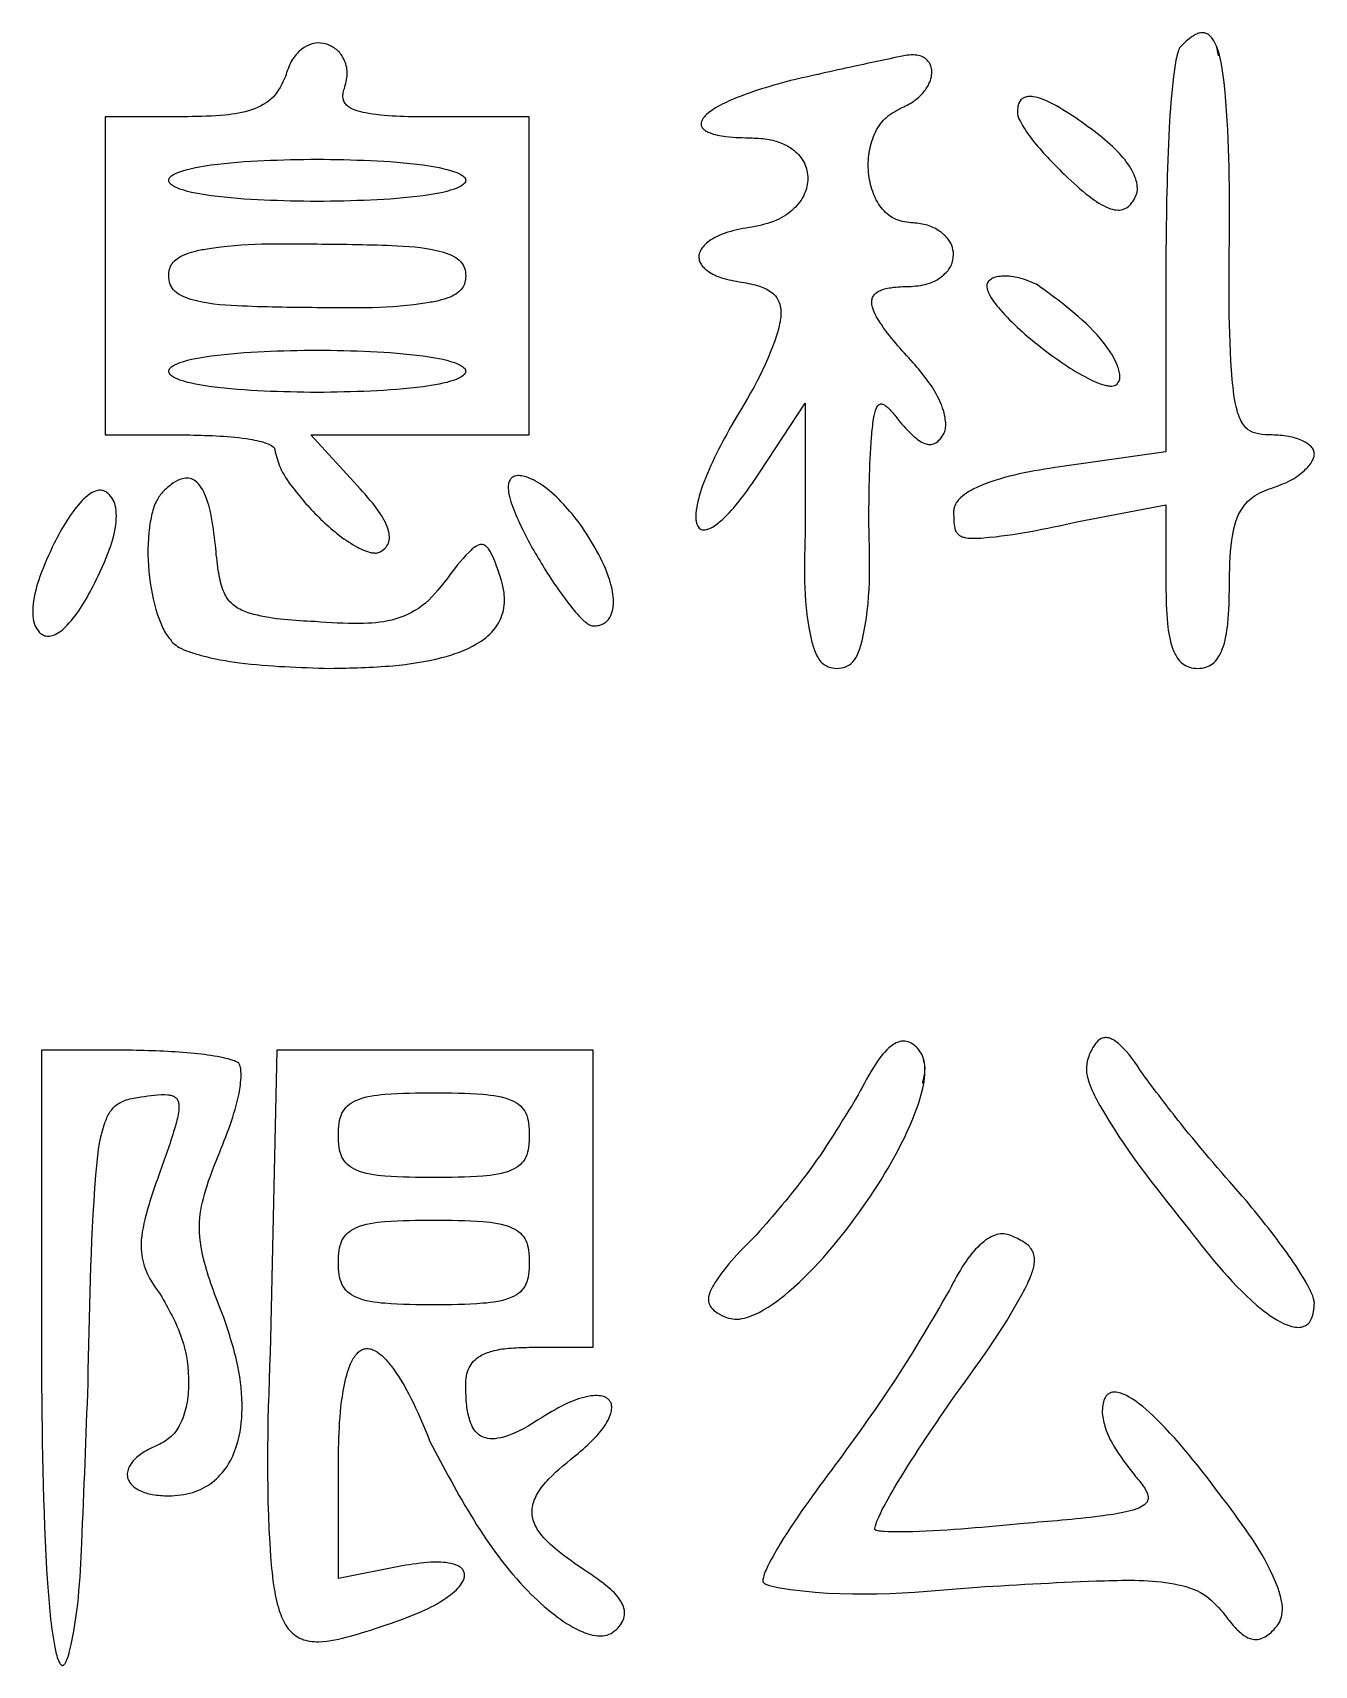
# Model space of a CAD drawing. Header units: millimetres. Extents: x 5 to 292, y 5 to 205.
# Drawn here: x 76.603 to 77.929, y 117.259 to 118.948 of the extents above; entities that cross this region are included whole.
import ezdxf

# ---------------------------------------------------------------- set-up
doc = ezdxf.new("R2010")
doc.units = ezdxf.units.MM

msp = doc.modelspace()

# ---------------------------------------------------------------- linework, layer by layer
at = {"color": 7, "linetype": 'Continuous', "lineweight": 25}
for p, q in [((76.6782, 118.8607), (76.6782, 118.5316)), ((76.7637, 118.8607), (76.6782, 118.8607)), ((77.117, 118.8607), (77.0161, 118.8607)), ((77.117, 118.5316), (77.117, 118.8607)), ((77.7754, 118.7159), (77.7754, 118.514)), ((77.3562, 118.4943), (77.4023, 118.5645)), ((77.4023, 118.5645), (77.4023, 118.4284)), ((76.6782, 118.5316), (76.7659, 118.5316)), ((76.891, 118.5316), (77.117, 118.5316)), ((76.9393, 118.4789), (76.891, 118.5316)), ((77.7754, 118.514), (77.6657, 118.4987)), ((77.6832, 118.4416), (77.7754, 118.4592)), ((77.7754, 118.4592), (77.7754, 118.3758)), ((76.7067, 117.8952), (76.6123, 117.8952)), ((76.6123, 117.8952), (76.6123, 117.577)), ((76.8559, 117.8952), (76.8493, 117.5967)), ((77.1829, 117.8952), (76.8559, 117.8952)), ((77.1829, 117.588), (77.1829, 117.8952)), ((77.117, 117.588), (77.1829, 117.588)), ((76.9195, 117.3488), (76.9195, 117.4673)), ((76.9854, 117.3619), (76.9195, 117.3488))]:
    msp.add_line(p, q, dxfattribs=at)
for points, knots in [([(77.8412, 118.7401), (77.8413, 118.792), (77.8414, 118.8566), (77.8322, 118.9238), (77.8254, 118.9389), (77.8224, 118.9432), (77.8191, 118.9462), (77.8153, 118.9477), (77.8112, 118.9476), (77.807, 118.9463), (77.7995, 118.942), (77.7945, 118.937), (77.7908, 118.9332)], [0, 0, 0, 0, 0.641968, 0.799862, 0.825302, 0.846195, 0.863628, 0.879255, 0.895074, 0.91298, 0.934159, 1, 1, 1, 1]), ([(77.8298, 118.9236), (77.8293, 118.927), (77.8285, 118.9325), (77.8253, 118.9389), (77.8224, 118.9432), (77.8191, 118.9462), (77.8153, 118.9477), (77.8112, 118.9476), (77.807, 118.9463), (77.7995, 118.942), (77.7945, 118.937), (77.7908, 118.9332)], [0, 0, 0, 0, 0.173227, 0.27832, 0.36463, 0.436645, 0.501203, 0.566551, 0.640519, 0.728012, 1, 1, 1, 1]), ([(76.9086, 118.9354), (76.9053, 118.9362), (76.8987, 118.9379), (76.8883, 118.9352), (76.8784, 118.9287), (76.8696, 118.9176), (76.8664, 118.9077), (76.8647, 118.9024)], [0, 0, 0, 0, 0.163407, 0.326266, 0.500796, 0.732047, 1, 1, 1, 1]), ([(76.9261, 118.8915), (76.9274, 118.8964), (76.9299, 118.9061), (76.9264, 118.9197), (76.919, 118.9301), (76.9121, 118.9336), (76.9086, 118.9354)], [0, 0, 0, 0, 0.289309, 0.563674, 0.776578, 1, 1, 1, 1]), ([(77.7908, 118.9332), (77.7905, 118.9329), (77.7899, 118.9324), (77.7891, 118.9308), (77.7876, 118.9273), (77.7853, 118.9176), (77.7816, 118.8912), (77.7766, 118.8226), (77.7759, 118.7604), (77.7754, 118.7159)], [0, 0, 0, 0, 0.0047606, 0.0109839, 0.0239996, 0.0572577, 0.1469993, 0.3899741, 1, 1, 1, 1]), ([(77.5077, 118.9244), (77.4892, 118.9205), (77.4489, 118.9121), (77.4088, 118.903), (77.387, 118.8981)], [0, 0, 0, 0, 0.457237, 1, 1, 1, 1]), ([(77.5077, 118.9244), (77.4892, 118.9205), (77.4489, 118.9121), (77.4088, 118.903), (77.387, 118.8981)], [0, 0, 0, 0, 0.457237, 1, 1, 1, 1]), ([(77.5011, 118.8695), (77.5056, 118.8716), (77.5141, 118.8756), (77.524, 118.8845), (77.5302, 118.8934), (77.5331, 118.9017), (77.5336, 118.9087), (77.532, 118.9151), (77.5282, 118.9201), (77.5227, 118.9234), (77.5156, 118.9249), (77.5105, 118.9246), (77.5077, 118.9244)], [0, 0, 0, 0, 0.169613, 0.319069, 0.4502025, 0.5372257, 0.6153185, 0.6868418, 0.7568816, 0.8244226, 0.9035099, 1, 1, 1, 1]), ([(76.8647, 118.9024), (76.8612, 118.8947), (76.854, 118.8789), (76.8293, 118.8662), (76.7989, 118.8613), (76.7766, 118.861), (76.7637, 118.8607)], [0, 0, 0, 0, 0.211164, 0.43249, 0.670892, 1, 1, 1, 1]), ([(76.8647, 118.9024), (76.8612, 118.8947), (76.854, 118.8789), (76.8293, 118.8662), (76.7989, 118.8613), (76.7766, 118.861), (76.7637, 118.8607)], [0, 0, 0, 0, 0.211164, 0.43249, 0.670892, 1, 1, 1, 1]), ([(77.387, 118.8981), (77.3642, 118.8917), (77.334, 118.8833), (77.3047, 118.8675), (77.2975, 118.8602), (77.2956, 118.8573), (77.2945, 118.8544), (77.2946, 118.8514), (77.2962, 118.8486), (77.2992, 118.8462), (77.307, 118.8423), (77.3235, 118.8393), (77.3384, 118.839), (77.3475, 118.8388)], [0, 0, 0, 0, 0.434344, 0.575062, 0.600252, 0.621161, 0.638646, 0.656295, 0.674724, 0.696943, 0.724871, 0.833866, 1, 1, 1, 1]), ([(77.0161, 118.8607), (76.9941, 118.8606), (76.9685, 118.8604), (76.9407, 118.866), (76.9329, 118.8689), (76.9279, 118.8724), (76.9251, 118.8764), (76.924, 118.881), (76.9244, 118.8861), (76.9255, 118.8896), (76.9261, 118.8915)], [0, 0, 0, 0, 0.596242, 0.695995, 0.772286, 0.819577, 0.860451, 0.90107, 0.946437, 1, 1, 1, 1]), ([(77.7074, 118.841), (77.6907, 118.8536), (77.6693, 118.8699), (77.6428, 118.8811), (77.634, 118.8818), (77.6302, 118.8812), (77.6267, 118.8796), (77.6238, 118.8762), (77.622, 118.8711), (77.6219, 118.8673), (77.6218, 118.8651)], [0, 0, 0, 0, 0.579303, 0.746517, 0.786874, 0.821392, 0.852337, 0.893292, 0.940832, 1, 1, 1, 1]), ([(77.5121, 118.751), (77.5059, 118.7519), (77.4938, 118.7535), (77.4798, 118.7665), (77.4712, 118.7834), (77.4671, 118.803), (77.4676, 118.8234), (77.4731, 118.8427), (77.4838, 118.86), (77.4953, 118.8664), (77.5011, 118.8695)], [0, 0, 0, 0, 0.1180126, 0.2323329, 0.3543225, 0.4842632, 0.6173229, 0.7479932, 0.8738194, 1, 1, 1, 1]), ([(77.6218, 118.8651), (77.6219, 118.864), (77.6222, 118.8614), (77.6245, 118.8562), (77.6302, 118.8461), (77.6463, 118.8249), (77.6629, 118.8085), (77.6744, 118.7971)], [0, 0, 0, 0, 0.0388, 0.089816, 0.193973, 0.441531, 1, 1, 1, 1]), ([(77.3475, 118.8388), (77.3534, 118.8385), (77.3643, 118.838), (77.3791, 118.8335), (77.3923, 118.8258), (77.4025, 118.8135), (77.4063, 118.7967), (77.4023, 118.7795), (77.3907, 118.7641), (77.3718, 118.7517), (77.3561, 118.7484), (77.3475, 118.7466)], [0, 0, 0, 0, 0.109095, 0.202153, 0.283012, 0.3893, 0.488722, 0.591241, 0.705104, 0.838368, 1, 1, 1, 1]), ([(77.7425, 118.7752), (77.7436, 118.7772), (77.7459, 118.7813), (77.7462, 118.7889), (77.7444, 118.7969), (77.7389, 118.8089), (77.7268, 118.8245), (77.7143, 118.8351), (77.7074, 118.841)], [0, 0, 0, 0, 0.0854826, 0.1741369, 0.2735811, 0.3877333, 0.663667, 1, 1, 1, 1]), ([(76.744, 118.7949), (76.7441, 118.7955), (76.7442, 118.7966), (76.7454, 118.7983), (76.7488, 118.8013), (76.763, 118.807), (76.8131, 118.8155), (76.8609, 118.8162), (76.8976, 118.8169)], [0, 0, 0, 0, 0.010474, 0.022283, 0.036499, 0.097462, 0.305741, 1, 1, 1, 1]), ([(76.8976, 118.8169), (76.9343, 118.8162), (76.9821, 118.8155), (77.0322, 118.807), (77.0464, 118.8013), (77.0498, 118.7983), (77.051, 118.7966), (77.0511, 118.7955), (77.0512, 118.7949)], [0, 0, 0, 0, 0.694259, 0.902538, 0.963501, 0.977717, 0.989526, 1, 1, 1, 1]), ([(76.8976, 118.773), (76.8609, 118.7736), (76.8131, 118.7744), (76.763, 118.7828), (76.7488, 118.7885), (76.7454, 118.7916), (76.7442, 118.7932), (76.7441, 118.7944), (76.744, 118.7949)], [0, 0, 0, 0, 0.694259, 0.902538, 0.963501, 0.977717, 0.989526, 1, 1, 1, 1]), ([(76.8976, 118.773), (76.8609, 118.7736), (76.8131, 118.7744), (76.763, 118.7828), (76.7488, 118.7885), (76.7454, 118.7916), (76.7442, 118.7932), (76.7441, 118.7944), (76.744, 118.7949)], [0, 0, 0, 0, 0.694259, 0.902538, 0.963501, 0.977717, 0.989526, 1, 1, 1, 1]), ([(77.0512, 118.7949), (77.0511, 118.7944), (77.051, 118.7932), (77.0498, 118.7916), (77.0464, 118.7885), (77.0322, 118.7828), (76.9821, 118.7744), (76.9343, 118.7736), (76.8976, 118.773)], [0, 0, 0, 0, 0.010474, 0.022283, 0.036499, 0.097462, 0.305741, 1, 1, 1, 1]), ([(77.0512, 118.7949), (77.0511, 118.7944), (77.051, 118.7932), (77.0498, 118.7916), (77.0464, 118.7885), (77.0322, 118.7828), (76.9821, 118.7744), (76.9343, 118.7736), (76.8976, 118.773)], [0, 0, 0, 0, 0.010474, 0.022283, 0.036499, 0.097462, 0.305741, 1, 1, 1, 1]), ([(77.6744, 118.7971), (77.6825, 118.7898), (77.6958, 118.7777), (77.7136, 118.7664), (77.7255, 118.7637), (77.7326, 118.7649), (77.7386, 118.7689), (77.7411, 118.773), (77.7425, 118.7752)], [0, 0, 0, 0, 0.392336, 0.655006, 0.748547, 0.828143, 0.907605, 1, 1, 1, 1]), ([(77.3475, 118.7466), (77.339, 118.7452), (77.3242, 118.7427), (77.3079, 118.7358), (77.299, 118.7291), (77.2948, 118.7241), (77.2924, 118.7189), (77.2922, 118.7137), (77.2939, 118.7089), (77.2972, 118.7046), (77.3042, 118.6988), (77.3175, 118.6929), (77.3296, 118.6908), (77.3365, 118.6896)], [0, 0, 0, 0, 0.209478, 0.367559, 0.429433, 0.481574, 0.526476, 0.568046, 0.606271, 0.649144, 0.699231, 0.827315, 1, 1, 1, 1]), ([(77.5559, 118.7181), (77.5555, 118.7214), (77.5547, 118.728), (77.5486, 118.7367), (77.5395, 118.7442), (77.527, 118.7499), (77.5172, 118.7506), (77.5121, 118.751)], [0, 0, 0, 0, 0.161347, 0.330015, 0.512496, 0.746366, 1, 1, 1, 1]), ([(76.744, 118.6962), (76.7441, 118.6985), (76.7444, 118.703), (76.7474, 118.7093), (76.7528, 118.7145), (76.7606, 118.7186), (76.7712, 118.7219), (76.8166, 118.7303), (76.8594, 118.7296), (76.8976, 118.7291)], [0, 0, 0, 0, 0.0413163, 0.0801977, 0.1222417, 0.1732685, 0.2378359, 0.3192757, 1, 1, 1, 1]), ([(76.8976, 118.7291), (76.9252, 118.7289), (76.9687, 118.7285), (77.0167, 118.7249), (77.0384, 118.7171), (77.0462, 118.7115), (77.0507, 118.7042), (77.051, 118.6989), (77.0512, 118.6962)], [0, 0, 0, 0, 0.495164, 0.782404, 0.852047, 0.905597, 0.95175, 1, 1, 1, 1]), ([(77.8851, 118.5316), (77.8805, 118.5316), (77.872, 118.5317), (77.8616, 118.5355), (77.8555, 118.5417), (77.8516, 118.5487), (77.8465, 118.5644), (77.8398, 118.6287), (77.8406, 118.6898), (77.8412, 118.7401)], [0, 0, 0, 0, 0.059809, 0.109138, 0.137412, 0.170322, 0.210982, 0.350703, 1, 1, 1, 1]), ([(77.5121, 118.6852), (77.5185, 118.6858), (77.5307, 118.687), (77.545, 118.6956), (77.5542, 118.7063), (77.5554, 118.7143), (77.5559, 118.7181)], [0, 0, 0, 0, 0.319485, 0.606453, 0.809417, 1, 1, 1, 1]), ([(76.8976, 118.6632), (76.87, 118.6635), (76.8265, 118.6638), (76.7785, 118.6674), (76.7568, 118.6752), (76.749, 118.6808), (76.7445, 118.6881), (76.7442, 118.6934), (76.744, 118.6962)], [0, 0, 0, 0, 0.495164, 0.782404, 0.852047, 0.905597, 0.95175, 1, 1, 1, 1]), ([(77.0512, 118.6962), (77.0511, 118.6938), (77.0508, 118.6893), (77.0478, 118.683), (77.0424, 118.6778), (77.0346, 118.6737), (77.024, 118.6704), (76.9786, 118.662), (76.9358, 118.6627), (76.8976, 118.6632)], [0, 0, 0, 0, 0.0413163, 0.0801977, 0.1222417, 0.1732685, 0.2378359, 0.3192757, 1, 1, 1, 1]), ([(77.6415, 118.6874), (77.6356, 118.6899), (77.6247, 118.6946), (77.6104, 118.6964), (77.6008, 118.6953), (77.5949, 118.6934), (77.5923, 118.6908), (77.5911, 118.6896)], [0, 0, 0, 0, 0.361032, 0.663739, 0.794563, 0.905386, 1, 1, 1, 1]), ([(77.3365, 118.6896), (77.3428, 118.6885), (77.3538, 118.6865), (77.3672, 118.6804), (77.3749, 118.6717), (77.3777, 118.6614), (77.3769, 118.649), (77.3651, 118.606), (77.344, 118.571), (77.3255, 118.5404)], [0, 0, 0, 0, 0.1025, 0.181096, 0.231385, 0.283874, 0.347805, 0.429598, 1, 1, 1, 1]), ([(77.5142, 118.6062), (77.5019, 118.6195), (77.4857, 118.6371), (77.4725, 118.6597), (77.471, 118.6685), (77.4715, 118.6729), (77.4735, 118.6766), (77.4769, 118.6796), (77.4837, 118.6828), (77.4957, 118.6849), (77.5061, 118.6851), (77.5121, 118.6852)], [0, 0, 0, 0, 0.434303, 0.573987, 0.612965, 0.646173, 0.677721, 0.71168, 0.751549, 0.856308, 1, 1, 1, 1]), ([(77.5911, 118.6896), (77.5907, 118.6888), (77.59, 118.6872), (77.5901, 118.6844), (77.5909, 118.6813), (77.5944, 118.6729), (77.6116, 118.6512), (77.6458, 118.6213), (77.683, 118.5953), (77.7082, 118.5836), (77.7174, 118.5821), (77.7207, 118.5822), (77.7232, 118.5829), (77.7244, 118.5838), (77.7249, 118.5842)], [0, 0, 0, 0, 0.013469, 0.028507, 0.046153, 0.066845, 0.179539, 0.500834, 0.821929, 0.934229, 0.956988, 0.975897, 0.988518, 1, 1, 1, 1]), ([(77.7249, 118.5842), (77.7257, 118.5853), (77.7275, 118.5876), (77.728, 118.5922), (77.7274, 118.5974), (77.7227, 118.6115), (77.698, 118.6467), (77.6653, 118.6703), (77.6415, 118.6874)], [0, 0, 0, 0, 0.028622, 0.059803, 0.096536, 0.139977, 0.376599, 1, 1, 1, 1]), ([(76.744, 118.5974), (76.7441, 118.598), (76.7442, 118.5991), (76.7454, 118.6008), (76.7488, 118.6038), (76.763, 118.6095), (76.8131, 118.618), (76.8609, 118.6187), (76.8976, 118.6194)], [0, 0, 0, 0, 0.010474, 0.022283, 0.036499, 0.097462, 0.305741, 1, 1, 1, 1]), ([(76.8976, 118.6194), (76.9343, 118.6187), (76.9821, 118.618), (77.0322, 118.6095), (77.0464, 118.6038), (77.0498, 118.6008), (77.051, 118.5991), (77.0511, 118.598), (77.0512, 118.5974)], [0, 0, 0, 0, 0.694259, 0.902538, 0.963501, 0.977717, 0.989526, 1, 1, 1, 1]), ([(76.8976, 118.5755), (76.8609, 118.5761), (76.8131, 118.5769), (76.763, 118.5853), (76.7488, 118.591), (76.7454, 118.5941), (76.7442, 118.5957), (76.7441, 118.5969), (76.744, 118.5974)], [0, 0, 0, 0, 0.694259, 0.902538, 0.963501, 0.977717, 0.989526, 1, 1, 1, 1]), ([(76.8976, 118.5755), (76.8609, 118.5761), (76.8131, 118.5769), (76.763, 118.5853), (76.7488, 118.591), (76.7454, 118.5941), (76.7442, 118.5957), (76.7441, 118.5969), (76.744, 118.5974)], [0, 0, 0, 0, 0.694259, 0.902538, 0.963501, 0.977717, 0.989526, 1, 1, 1, 1]), ([(77.0512, 118.5974), (77.0511, 118.5969), (77.051, 118.5957), (77.0498, 118.5941), (77.0464, 118.591), (77.0322, 118.5853), (76.9821, 118.5769), (76.9343, 118.5761), (76.8976, 118.5755)], [0, 0, 0, 0, 0.010474, 0.0222829, 0.036499, 0.0974615, 0.305741, 1, 1, 1, 1]), ([(77.0512, 118.5974), (77.0511, 118.5969), (77.051, 118.5957), (77.0498, 118.5941), (77.0464, 118.591), (77.0322, 118.5853), (76.9821, 118.5769), (76.9343, 118.5761), (76.8976, 118.5755)], [0, 0, 0, 0, 0.010474, 0.022283, 0.036499, 0.097462, 0.305741, 1, 1, 1, 1]), ([(77.545, 118.5316), (77.5458, 118.5331), (77.5475, 118.5366), (77.5479, 118.5428), (77.5467, 118.554), (77.5384, 118.5774), (77.5241, 118.5944), (77.5142, 118.6062)], [0, 0, 0, 0, 0.061875, 0.133795, 0.217682, 0.460079, 1, 1, 1, 1]), ([(77.4682, 118.4394), (77.4684, 118.4695), (77.4687, 118.5059), (77.4725, 118.5458), (77.4746, 118.5568), (77.477, 118.5612), (77.4781, 118.5625), (77.4792, 118.5633), (77.4805, 118.5637), (77.4819, 118.5636), (77.4842, 118.5629), (77.4874, 118.5606), (77.4926, 118.5551), (77.4964, 118.5503), (77.4989, 118.5469)], [0, 0, 0, 0, 0.589773, 0.716091, 0.792254, 0.804857, 0.815391, 0.824445, 0.832847, 0.841542, 0.851328, 0.87945, 0.917932, 1, 1, 1, 1]), ([(77.4989, 118.5469), (77.5036, 118.5414), (77.5116, 118.5322), (77.5229, 118.5233), (77.5312, 118.5214), (77.5366, 118.5226), (77.5413, 118.5262), (77.5437, 118.5297), (77.545, 118.5316)], [0, 0, 0, 0, 0.3677404, 0.6152506, 0.7062261, 0.790234, 0.8837906, 1, 1, 1, 1]), ([(76.7659, 118.5316), (76.7867, 118.5311), (76.814, 118.5304), (76.8426, 118.5244), (76.8509, 118.5205), (76.8529, 118.5185), (76.8536, 118.5174), (76.8537, 118.5166), (76.8537, 118.5162)], [0, 0, 0, 0, 0.680805, 0.894165, 0.958888, 0.974543, 0.987902, 1, 1, 1, 1]), ([(77.3255, 118.5404), (77.3139, 118.5191), (77.2993, 118.4924), (77.2901, 118.4588), (77.2888, 118.4469), (77.2899, 118.4403), (77.291, 118.4373), (77.2927, 118.435), (77.2948, 118.4337), (77.2973, 118.4333), (77.3, 118.4336), (77.306, 118.4355), (77.318, 118.4443), (77.3361, 118.4644), (77.3487, 118.4831), (77.3562, 118.4943)], [0, 0, 0, 0, 0.352192, 0.443228, 0.507809, 0.525926, 0.541073, 0.554039, 0.566107, 0.577403, 0.590303, 0.605543, 0.669139, 0.803368, 1, 1, 1, 1]), ([(77.929, 118.5118), (77.9288, 118.5132), (77.9284, 118.5161), (77.9255, 118.5199), (77.9214, 118.5232), (77.9136, 118.5272), (77.9014, 118.5308), (77.8908, 118.5313), (77.8851, 118.5316)], [0, 0, 0, 0, 0.07929, 0.166681, 0.268582, 0.386847, 0.668925, 1, 1, 1, 1]), ([(77.929, 118.5118), (77.9288, 118.5132), (77.9284, 118.5161), (77.9255, 118.5199), (77.9214, 118.5232), (77.9136, 118.5272), (77.9014, 118.5308), (77.8908, 118.5313), (77.8851, 118.5316)], [0, 0, 0, 0, 0.0792903, 0.1666807, 0.2685821, 0.3868474, 0.6689255, 1, 1, 1, 1]), ([(76.8537, 118.5162), (76.8552, 118.5101), (76.8587, 118.4961), (76.8755, 118.4719), (76.9007, 118.4434), (76.9282, 118.4207), (76.9485, 118.4107), (76.9565, 118.4094), (76.9603, 118.4095), (76.9624, 118.4104), (76.9634, 118.4109)], [0, 0, 0, 0, 0.116285, 0.268155, 0.542512, 0.827682, 0.930302, 0.95673, 0.97959, 1, 1, 1, 1]), ([(77.8851, 118.4767), (77.8916, 118.479), (77.9038, 118.4833), (77.9179, 118.4933), (77.9257, 118.5021), (77.9286, 118.5082), (77.9289, 118.5107), (77.929, 118.5118)], [0, 0, 0, 0, 0.348024, 0.658232, 0.874707, 0.942085, 1, 1, 1, 1]), ([(77.6657, 118.4987), (77.6376, 118.4943), (77.605, 118.4892), (77.5722, 118.4737), (77.5639, 118.4679), (77.559, 118.4624), (77.5564, 118.4576), (77.5561, 118.4542), (77.5559, 118.4526)], [0, 0, 0, 0, 0.67692, 0.785044, 0.871355, 0.918818, 0.96062, 1, 1, 1, 1]), ([(77.6657, 118.4987), (77.6376, 118.4943), (77.605, 118.4892), (77.5722, 118.4737), (77.5639, 118.4679), (77.559, 118.4624), (77.5564, 118.4576), (77.5561, 118.4542), (77.5559, 118.4526)], [0, 0, 0, 0, 0.67692, 0.785044, 0.871355, 0.918818, 0.96062, 1, 1, 1, 1]), ([(76.6825, 118.4701), (76.6812, 118.4713), (76.6785, 118.4736), (76.6733, 118.4747), (76.6674, 118.4736), (76.661, 118.4698), (76.6438, 118.454), (76.6339, 118.4354), (76.6255, 118.4197)], [0, 0, 0, 0, 0.062774, 0.120157, 0.181545, 0.269186, 0.380085, 1, 1, 1, 1]), ([(76.7923, 118.4175), (76.791, 118.4285), (76.7888, 118.4473), (76.7829, 118.4686), (76.7762, 118.4799), (76.7708, 118.485), (76.7645, 118.4873), (76.7565, 118.4864), (76.747, 118.4813), (76.7409, 118.4756), (76.7374, 118.4723)], [0, 0, 0, 0, 0.302256, 0.515909, 0.593762, 0.657092, 0.7133, 0.772433, 0.870224, 1, 1, 1, 1]), ([(76.9634, 118.4109), (76.9654, 118.4123), (76.969, 118.415), (76.9722, 118.4212), (76.9725, 118.4285), (76.9693, 118.4405), (76.9581, 118.458), (76.9463, 118.4712), (76.9393, 118.4789)], [0, 0, 0, 0, 0.086727, 0.16499, 0.248113, 0.347327, 0.617249, 1, 1, 1, 1]), ([(77.1697, 118.4394), (77.1584, 118.4534), (77.1425, 118.4729), (77.1187, 118.4871), (77.108, 118.4897), (77.1029, 118.4895), (77.0992, 118.4878), (77.0968, 118.4851), (77.0953, 118.4812), (77.0952, 118.4783), (77.0951, 118.4767)], [0, 0, 0, 0, 0.525263, 0.735813, 0.797335, 0.847712, 0.881213, 0.914751, 0.953012, 1, 1, 1, 1]), ([(77.0951, 118.4767), (77.0954, 118.4738), (77.0962, 118.4671), (77.101, 118.4534), (77.1121, 118.4282), (77.1324, 118.3927), (77.1547, 118.3599), (77.1714, 118.3406), (77.1787, 118.3353), (77.1814, 118.3342), (77.1824, 118.3341), (77.1829, 118.3341)], [0, 0, 0, 0, 0.05106, 0.118984, 0.252889, 0.535625, 0.834917, 0.949831, 0.982305, 0.991923, 1, 1, 1, 1]), ([(77.8412, 118.3758), (77.8414, 118.3914), (77.8417, 118.4175), (77.8487, 118.4503), (77.8652, 118.4694), (77.8783, 118.4742), (77.8851, 118.4767)], [0, 0, 0, 0, 0.3940295, 0.6557561, 0.8194633, 1, 1, 1, 1]), ([(76.6672, 118.378), (76.6728, 118.3896), (76.6828, 118.41), (76.6897, 118.436), (76.69, 118.4529), (76.688, 118.463), (76.6843, 118.4679), (76.6825, 118.4701)], [0, 0, 0, 0, 0.3959702, 0.6939434, 0.8141375, 0.9137714, 1, 1, 1, 1]), ([(76.7374, 118.4723), (76.735, 118.4691), (76.7297, 118.4619), (76.7257, 118.4474), (76.7217, 118.4215), (76.7228, 118.3847), (76.7301, 118.3496), (76.7398, 118.327), (76.7457, 118.3198), (76.7484, 118.3165)], [0, 0, 0, 0, 0.072955, 0.163573, 0.269765, 0.554329, 0.830257, 0.921942, 1, 1, 1, 1]), ([(77.1829, 118.3341), (77.1848, 118.3342), (77.1884, 118.3344), (77.1934, 118.3361), (77.1974, 118.3389), (77.2013, 118.3438), (77.2039, 118.3516), (77.2043, 118.3651), (77.1972, 118.3968), (77.1816, 118.421), (77.1697, 118.4394)], [0, 0, 0, 0, 0.045795, 0.086367, 0.124332, 0.162439, 0.232768, 0.316932, 0.482263, 1, 1, 1, 1]), ([(77.4352, 118.2902), (77.4383, 118.2904), (77.4444, 118.2909), (77.4525, 118.2969), (77.4582, 118.3072), (77.4707, 118.3541), (77.4694, 118.3993), (77.4682, 118.4394)], [0, 0, 0, 0, 0.055871, 0.110385, 0.1775, 0.268617, 1, 1, 1, 1]), ([(77.5559, 118.4526), (77.5559, 118.4487), (77.5559, 118.4421), (77.5569, 118.4341), (77.5597, 118.4294), (77.5627, 118.427), (77.5679, 118.4251), (77.5762, 118.4244), (77.6155, 118.427), (77.6513, 118.4347), (77.6832, 118.4416)], [0, 0, 0, 0, 0.077139, 0.134321, 0.158278, 0.182637, 0.211027, 0.267742, 0.347931, 1, 1, 1, 1]), ([(77.4023, 118.4284), (77.4012, 118.3915), (77.4, 118.3498), (77.4123, 118.3065), (77.418, 118.2967), (77.4261, 118.2909), (77.4322, 118.2904), (77.4352, 118.2902)], [0, 0, 0, 0, 0.720188, 0.812785, 0.882387, 0.940199, 1, 1, 1, 1]), ([(76.6255, 118.4197), (76.6202, 118.4083), (76.6108, 118.3881), (76.6038, 118.3623), (76.6031, 118.3452), (76.6047, 118.3348), (76.6084, 118.3298), (76.6101, 118.3275)], [0, 0, 0, 0, 0.384715, 0.686905, 0.810851, 0.913047, 1, 1, 1, 1]), ([(76.8954, 118.3385), (76.874, 118.3395), (76.8474, 118.3409), (76.8179, 118.3502), (76.8059, 118.359), (76.7985, 118.3735), (76.7946, 118.3936), (76.7931, 118.4088), (76.7923, 118.4175)], [0, 0, 0, 0, 0.418008, 0.51839, 0.60092, 0.701104, 0.828914, 1, 1, 1, 1]), ([(76.8954, 118.3385), (76.874, 118.3395), (76.8474, 118.3409), (76.8179, 118.3502), (76.8059, 118.359), (76.7985, 118.3735), (76.7946, 118.3936), (76.7931, 118.4088), (76.7923, 118.4175)], [0, 0, 0, 0, 0.418008, 0.51839, 0.60092, 0.701104, 0.828914, 1, 1, 1, 1]), ([(77.0841, 118.3933), (77.0817, 118.4002), (77.0789, 118.4081), (77.0734, 118.4156), (77.0711, 118.4175), (77.0687, 118.4184), (77.0663, 118.4185), (77.064, 118.4177), (77.0598, 118.4154), (77.0478, 118.4043), (77.0387, 118.3921), (77.0315, 118.3824)], [0, 0, 0, 0, 0.257942, 0.299399, 0.333767, 0.364025, 0.38961, 0.418343, 0.452443, 0.561558, 1, 1, 1, 1]), ([(77.0841, 118.3933), (77.0817, 118.4002), (77.0789, 118.4081), (77.0734, 118.4156), (77.0711, 118.4175), (77.0687, 118.4184), (77.0663, 118.4185), (77.064, 118.4177), (77.0598, 118.4154), (77.0478, 118.4043), (77.0387, 118.3921), (77.0315, 118.3824)], [0, 0, 0, 0, 0.257942, 0.299399, 0.333767, 0.364025, 0.38961, 0.418343, 0.452443, 0.561558, 1, 1, 1, 1]), ([(76.9108, 118.2902), (76.9325, 118.2906), (76.9713, 118.2913), (77.0226, 118.2989), (77.0585, 118.3113), (77.0806, 118.3281), (77.0911, 118.3475), (77.0921, 118.3705), (77.0869, 118.3853), (77.0841, 118.3933)], [0, 0, 0, 0, 0.266454, 0.475919, 0.634132, 0.726951, 0.809162, 0.895804, 1, 1, 1, 1]), ([(76.6101, 118.3275), (76.6115, 118.3263), (76.6142, 118.3241), (76.6196, 118.3231), (76.6257, 118.3245), (76.6324, 118.3285), (76.6494, 118.3442), (76.6591, 118.3625), (76.6672, 118.378)], [0, 0, 0, 0, 0.063121, 0.122128, 0.186647, 0.27872, 0.393249, 1, 1, 1, 1]), ([(77.0315, 118.3824), (77.0236, 118.3723), (77.0087, 118.3532), (76.9753, 118.3382), (76.9372, 118.3356), (76.9107, 118.3374), (76.8954, 118.3385)], [0, 0, 0, 0, 0.24889, 0.474272, 0.696421, 1, 1, 1, 1]), ([(77.0315, 118.3824), (77.0236, 118.3723), (77.0087, 118.3532), (76.9753, 118.3382), (76.9372, 118.3356), (76.9107, 118.3374), (76.8954, 118.3385)], [0, 0, 0, 0, 0.2488899, 0.4742725, 0.6964211, 1, 1, 1, 1]), ([(77.7754, 118.3758), (77.7756, 118.3627), (77.7759, 118.3405), (77.7801, 118.3151), (77.7866, 118.3013), (77.7925, 118.2946), (77.8, 118.2907), (77.8055, 118.2904), (77.8083, 118.2902)], [0, 0, 0, 0, 0.389209, 0.657719, 0.7561, 0.83902, 0.916636, 1, 1, 1, 1]), ([(77.8083, 118.2902), (77.8111, 118.2904), (77.8166, 118.2907), (77.8241, 118.2946), (77.83, 118.3013), (77.8365, 118.3151), (77.8407, 118.3405), (77.841, 118.3627), (77.8412, 118.3758)], [0, 0, 0, 0, 0.0833644, 0.16098, 0.2438997, 0.3422814, 0.6107911, 1, 1, 1, 1]), ([(76.7484, 118.3165), (76.7505, 118.3149), (76.7555, 118.311), (76.7656, 118.3071), (76.7861, 118.3008), (76.8348, 118.2924), (76.8795, 118.2911), (76.9108, 118.2902)], [0, 0, 0, 0, 0.048414, 0.112999, 0.193346, 0.436942, 1, 1, 1, 1]), ([(77.5186, 117.8974), (77.5166, 117.8993), (77.5127, 117.9027), (77.5054, 117.9052), (77.4978, 117.904), (77.4865, 117.8969), (77.4723, 117.878), (77.4629, 117.86), (77.4572, 117.8491)], [0, 0, 0, 0, 0.091003, 0.167637, 0.243569, 0.33413, 0.59672, 1, 1, 1, 1]), ([(77.5186, 117.8974), (77.5166, 117.8993), (77.5127, 117.9027), (77.5054, 117.9052), (77.4978, 117.904), (77.4865, 117.8969), (77.4723, 117.878), (77.4629, 117.86), (77.4572, 117.8491)], [0, 0, 0, 0, 0.091003, 0.167637, 0.243569, 0.33413, 0.59672, 1, 1, 1, 1]), ([(77.7008, 117.8996), (77.6986, 117.8955), (77.6943, 117.8877), (77.6924, 117.8732), (77.6972, 117.8563), (77.7272, 117.8003), (77.7636, 117.7548), (77.7951, 117.7152)], [0, 0, 0, 0, 0.062968, 0.12275, 0.1966, 0.302587, 1, 1, 1, 1]), ([(77.7513, 117.871), (77.7442, 117.8818), (77.736, 117.8944), (77.723, 117.9049), (77.7184, 117.9074), (77.714, 117.9085), (77.7093, 117.9079), (77.7045, 117.9049), (77.7021, 117.9015), (77.7008, 117.8996)], [0, 0, 0, 0, 0.543377, 0.632023, 0.705245, 0.766926, 0.823142, 0.902322, 1, 1, 1, 1]), ([(76.8164, 117.882), (76.8154, 117.8826), (76.8128, 117.8841), (76.8064, 117.8861), (76.7924, 117.8893), (76.7585, 117.8938), (76.728, 117.8946), (76.7067, 117.8952)], [0, 0, 0, 0, 0.032755, 0.079329, 0.178691, 0.423448, 1, 1, 1, 1]), ([(76.8164, 117.882), (76.8154, 117.8826), (76.8128, 117.8841), (76.8064, 117.8861), (76.7924, 117.8893), (76.7585, 117.8938), (76.728, 117.8946), (76.7067, 117.8952)], [0, 0, 0, 0, 0.032755, 0.079329, 0.178691, 0.423448, 1, 1, 1, 1]), ([(76.7967, 117.7898), (76.8052, 117.8111), (76.8161, 117.8383), (76.8193, 117.869), (76.8183, 117.8783), (76.817, 117.8809), (76.8164, 117.882)], [0, 0, 0, 0, 0.711752, 0.908613, 0.96116, 1, 1, 1, 1]), ([(77.3211, 117.6187), (77.324, 117.618), (77.3299, 117.6164), (77.3399, 117.618), (77.3598, 117.6252), (77.4055, 117.6596), (77.4631, 117.7298), (77.5097, 117.8071), (77.5264, 117.8609), (77.5261, 117.8813), (77.5239, 117.8906), (77.5203, 117.8952), (77.5186, 117.8974)], [0, 0, 0, 0, 0.0234822, 0.0496189, 0.0796915, 0.1952607, 0.5053988, 0.8125708, 0.9244528, 0.9530569, 0.9777353, 1, 1, 1, 1]), ([(77.5236, 117.8612), (77.5245, 117.8645), (77.5265, 117.8712), (77.5264, 117.8796), (77.525, 117.8841), (77.5247, 117.8853)], [0, 0, 0, 0, 0.418658, 0.8505374, 1, 1, 1, 1]), ([(77.8588, 117.7394), (77.8357, 117.7657), (77.7983, 117.8083), (77.7642, 117.8537), (77.7513, 117.871)], [0, 0, 0, 0, 0.618112, 1, 1, 1, 1]), ([(77.8588, 117.7394), (77.8357, 117.7657), (77.7983, 117.8083), (77.7642, 117.8537), (77.7513, 117.871)], [0, 0, 0, 0, 0.618112, 1, 1, 1, 1]), ([(76.7155, 117.8469), (76.7246, 117.8484), (76.7352, 117.8502), (76.747, 117.8486), (76.7505, 117.8471), (76.7529, 117.8447), (76.7543, 117.8415), (76.7547, 117.8374), (76.7542, 117.829), (76.7481, 117.8062), (76.7408, 117.7856), (76.7352, 117.7701)], [0, 0, 0, 0, 0.236572, 0.273645, 0.304365, 0.332232, 0.360299, 0.394034, 0.436026, 0.576043, 1, 1, 1, 1]), ([(76.9195, 117.8074), (76.9196, 117.8116), (76.9198, 117.8193), (76.9225, 117.83), (76.9286, 117.8384), (76.9435, 117.8471), (76.9745, 117.851), (77.0015, 117.8512), (77.0183, 117.8513)], [0, 0, 0, 0, 0.101521, 0.185207, 0.261464, 0.345895, 0.592782, 1, 1, 1, 1]), ([(77.0183, 117.8513), (77.0351, 117.8512), (77.0621, 117.851), (77.0931, 117.8471), (77.108, 117.8384), (77.114, 117.83), (77.1168, 117.8193), (77.1169, 117.8116), (77.117, 117.8074)], [0, 0, 0, 0, 0.407218, 0.654105, 0.738536, 0.814793, 0.898479, 1, 1, 1, 1]), ([(77.4572, 117.8491), (77.4401, 117.8209), (77.409, 117.7697), (77.3696, 117.7246), (77.3519, 117.7043)], [0, 0, 0, 0, 0.54953, 1, 1, 1, 1]), ([(77.4572, 117.8491), (77.4401, 117.8209), (77.409, 117.7697), (77.3696, 117.7246), (77.3519, 117.7043)], [0, 0, 0, 0, 0.54953, 1, 1, 1, 1]), ([(76.6606, 117.5506), (76.6619, 117.6223), (76.6634, 117.7115), (76.6721, 117.8057), (76.6814, 117.8291), (76.6887, 117.8388), (76.7007, 117.8448), (76.7103, 117.8462), (76.7155, 117.8469)], [0, 0, 0, 0, 0.67421, 0.839634, 0.878531, 0.909127, 0.951125, 1, 1, 1, 1]), ([(77.0183, 117.7635), (77.0015, 117.7636), (76.9745, 117.7638), (76.9435, 117.7676), (76.9286, 117.7763), (76.9225, 117.7848), (76.9198, 117.7955), (76.9196, 117.8032), (76.9195, 117.8074)], [0, 0, 0, 0, 0.407218, 0.654105, 0.738536, 0.814793, 0.898479, 1, 1, 1, 1]), ([(77.0183, 117.7635), (77.0015, 117.7636), (76.9745, 117.7638), (76.9435, 117.7676), (76.9286, 117.7763), (76.9225, 117.7848), (76.9198, 117.7955), (76.9196, 117.8032), (76.9195, 117.8074)], [0, 0, 0, 0, 0.407218, 0.654105, 0.738536, 0.814793, 0.898479, 1, 1, 1, 1]), ([(77.117, 117.8074), (77.1169, 117.8032), (77.1168, 117.7955), (77.114, 117.7848), (77.108, 117.7763), (77.0931, 117.7676), (77.0621, 117.7638), (77.0351, 117.7636), (77.0183, 117.7635)], [0, 0, 0, 0, 0.101521, 0.185207, 0.261464, 0.345895, 0.592782, 1, 1, 1, 1]), ([(77.117, 117.8074), (77.1169, 117.8032), (77.1168, 117.7955), (77.114, 117.7848), (77.108, 117.7763), (77.0931, 117.7676), (77.0621, 117.7638), (77.0351, 117.7636), (77.0183, 117.7635)], [0, 0, 0, 0, 0.101521, 0.185207, 0.261464, 0.345895, 0.592782, 1, 1, 1, 1]), ([(76.801, 117.6187), (76.7936, 117.6374), (76.7809, 117.6692), (76.7734, 117.7147), (76.782, 117.7534), (76.7914, 117.7767), (76.7967, 117.7898)], [0, 0, 0, 0, 0.340166, 0.576706, 0.760962, 1, 1, 1, 1]), ([(76.7352, 117.7701), (76.7293, 117.7537), (76.7196, 117.7265), (76.7133, 117.6899), (76.7209, 117.6628), (76.7302, 117.6498), (76.7352, 117.6428)], [0, 0, 0, 0, 0.389334, 0.64415, 0.81015, 1, 1, 1, 1]), ([(77.929, 117.634), (77.9288, 117.6355), (77.9283, 117.6389), (77.9253, 117.6462), (77.9174, 117.6611), (77.8958, 117.6938), (77.874, 117.7207), (77.8588, 117.7394)], [0, 0, 0, 0, 0.033896, 0.081844, 0.183844, 0.432763, 1, 1, 1, 1]), ([(76.9195, 117.6757), (76.9196, 117.6799), (76.9198, 117.6876), (76.9225, 117.6983), (76.9286, 117.7068), (76.9435, 117.7155), (76.9745, 117.7193), (77.0015, 117.7195), (77.0183, 117.7196)], [0, 0, 0, 0, 0.101521, 0.185207, 0.261464, 0.345895, 0.592782, 1, 1, 1, 1]), ([(77.0183, 117.7196), (77.0351, 117.7195), (77.0621, 117.7193), (77.0931, 117.7155), (77.108, 117.7068), (77.114, 117.6983), (77.1168, 117.6876), (77.1169, 117.6799), (77.117, 117.6757)], [0, 0, 0, 0, 0.407218, 0.654105, 0.738536, 0.814793, 0.898479, 1, 1, 1, 1]), ([(77.7951, 117.7152), (77.818, 117.6857), (77.8479, 117.647), (77.8897, 117.6154), (77.9052, 117.6094), (77.9122, 117.6083), (77.9183, 117.6093), (77.9233, 117.6125), (77.9267, 117.618), (77.9287, 117.6254), (77.9289, 117.6309), (77.929, 117.634)], [0, 0, 0, 0, 0.571841, 0.748536, 0.790935, 0.826046, 0.855831, 0.883881, 0.914852, 0.952703, 1, 1, 1, 1]), ([(77.3519, 117.7043), (77.3362, 117.6887), (77.3184, 117.6709), (77.3046, 117.6473), (77.3022, 117.6404), (77.3022, 117.6341), (77.3052, 117.6281), (77.3119, 117.6229), (77.3178, 117.6202), (77.3211, 117.6187)], [0, 0, 0, 0, 0.583532, 0.665217, 0.728088, 0.77872, 0.826649, 0.901715, 1, 1, 1, 1]), ([(77.613, 117.7043), (77.6107, 117.7048), (77.606, 117.706), (77.5983, 117.7042), (77.5905, 117.7001), (77.5791, 117.6908), (77.565, 117.6733), (77.5564, 117.6565), (77.5516, 117.6472)], [0, 0, 0, 0, 0.077606, 0.161113, 0.257423, 0.370144, 0.64918, 1, 1, 1, 1]), ([(77.5537, 117.5331), (77.5801, 117.5691), (77.61, 117.6099), (77.6349, 117.6587), (77.639, 117.6706), (77.6399, 117.6791), (77.6389, 117.685), (77.6353, 117.692), (77.6263, 117.6988), (77.6178, 117.7023), (77.613, 117.7043)], [0, 0, 0, 0, 0.6369419, 0.7213145, 0.7835582, 0.8156709, 0.8430464, 0.8687254, 0.9256036, 1, 1, 1, 1]), ([(77.0183, 117.6318), (77.0015, 117.632), (76.9745, 117.6322), (76.9435, 117.636), (76.9286, 117.6447), (76.9225, 117.6532), (76.9198, 117.6638), (76.9196, 117.6715), (76.9195, 117.6757)], [0, 0, 0, 0, 0.407218, 0.654105, 0.738536, 0.814793, 0.898479, 1, 1, 1, 1]), ([(77.0183, 117.6318), (77.0015, 117.632), (76.9745, 117.6322), (76.9435, 117.636), (76.9286, 117.6447), (76.9225, 117.6532), (76.9198, 117.6638), (76.9196, 117.6715), (76.9195, 117.6757)], [0, 0, 0, 0, 0.407218, 0.654105, 0.738536, 0.814793, 0.898479, 1, 1, 1, 1]), ([(77.117, 117.6757), (77.1169, 117.6715), (77.1168, 117.6638), (77.114, 117.6532), (77.108, 117.6447), (77.0931, 117.636), (77.0621, 117.6322), (77.0351, 117.632), (77.0183, 117.6318)], [0, 0, 0, 0, 0.101521, 0.185207, 0.261464, 0.345895, 0.592782, 1, 1, 1, 1]), ([(77.117, 117.6757), (77.1169, 117.6715), (77.1168, 117.6638), (77.114, 117.6532), (77.108, 117.6447), (77.0931, 117.636), (77.0621, 117.6322), (77.0351, 117.632), (77.0183, 117.6318)], [0, 0, 0, 0, 0.101521, 0.185207, 0.261464, 0.345895, 0.592782, 1, 1, 1, 1]), ([(77.5516, 117.6472), (77.5336, 117.6163), (77.4984, 117.5559), (77.4574, 117.4993), (77.4374, 117.4716)], [0, 0, 0, 0, 0.512218, 1, 1, 1, 1]), ([(77.5516, 117.6472), (77.5336, 117.6163), (77.4984, 117.5559), (77.4574, 117.4993), (77.4374, 117.4716)], [0, 0, 0, 0, 0.512218, 1, 1, 1, 1]), ([(76.7352, 117.6428), (76.7436, 117.6281), (76.76, 117.5994), (76.7658, 117.5588), (76.7633, 117.5292), (76.7576, 117.5105), (76.7479, 117.495), (76.7379, 117.4896), (76.733, 117.487)], [0, 0, 0, 0, 0.2916995, 0.5687095, 0.6936214, 0.8057878, 0.9057838, 1, 1, 1, 1]), ([(76.744, 117.4343), (76.7524, 117.4349), (76.7684, 117.4361), (76.7898, 117.4472), (76.8057, 117.4647), (76.8172, 117.4908), (76.8215, 117.5265), (76.8167, 117.5714), (76.8065, 117.6021), (76.801, 117.6187)], [0, 0, 0, 0, 0.1096999, 0.2087215, 0.3070891, 0.4134454, 0.5769972, 0.7716952, 1, 1, 1, 1]), ([(76.8493, 117.5967), (76.8466, 117.5216), (76.8434, 117.4353), (76.852, 117.3409), (76.8576, 117.3156), (76.8661, 117.2966), (76.8809, 117.2846), (76.9044, 117.2823), (76.9357, 117.2896), (76.9602, 117.2979), (76.9744, 117.3027)], [0, 0, 0, 0, 0.541031, 0.621799, 0.682605, 0.727785, 0.769124, 0.813262, 0.89202, 1, 1, 1, 1]), ([(76.9195, 117.4673), (76.9199, 117.496), (76.9203, 117.5331), (76.9313, 117.5712), (76.938, 117.581), (76.9418, 117.5846), (76.946, 117.5866), (76.9506, 117.5869), (76.9554, 117.5856), (76.9614, 117.5822), (76.9686, 117.5757), (76.9908, 117.5476), (77.0032, 117.5175), (77.0139, 117.4914)], [0, 0, 0, 0, 0.347551, 0.447161, 0.470975, 0.491162, 0.509066, 0.526571, 0.545685, 0.567994, 0.609526, 0.662393, 1, 1, 1, 1]), ([(77.0512, 117.5485), (77.0513, 117.5518), (77.0516, 117.558), (77.0543, 117.5667), (77.0591, 117.5739), (77.0672, 117.5802), (77.0796, 117.5849), (77.0969, 117.5876), (77.1098, 117.5878), (77.117, 117.588)], [0, 0, 0, 0, 0.1129929, 0.2123966, 0.3061504, 0.4043262, 0.5582148, 0.7533852, 1, 1, 1, 1]), ([(76.6123, 117.577), (76.6129, 117.4992), (76.6136, 117.3994), (76.6224, 117.2949), (76.6284, 117.2672), (76.6312, 117.2613), (76.6324, 117.2599), (76.6331, 117.2594), (76.6337, 117.2591), (76.6342, 117.259), (76.6347, 117.2591), (76.6355, 117.2595), (76.6363, 117.2603), (76.6376, 117.2621), (76.6396, 117.2666), (76.6504, 117.3071), (76.6551, 117.4034), (76.6586, 117.4957), (76.6606, 117.5506)], [0, 0, 0, 0, 0.3788418, 0.4865897, 0.5102798, 0.5163186, 0.5180407, 0.5194602, 0.520363, 0.5212078, 0.5220613, 0.5229886, 0.5250965, 0.5278476, 0.5336761, 0.549032, 0.7312651, 1, 1, 1, 1]), ([(77.1302, 117.5155), (77.1174, 117.5074), (77.1013, 117.4971), (77.0795, 117.4927), (77.07, 117.4941), (77.0632, 117.4984), (77.0585, 117.5045), (77.0544, 117.5144), (77.0516, 117.5293), (77.0514, 117.5416), (77.0512, 117.5485)], [0, 0, 0, 0, 0.357541, 0.450895, 0.526849, 0.580915, 0.639328, 0.707592, 0.83565, 1, 1, 1, 1]), ([(77.1675, 117.4782), (77.1743, 117.4842), (77.1859, 117.4944), (77.1969, 117.5089), (77.2013, 117.519), (77.2025, 117.525), (77.2019, 117.5298), (77.2, 117.5332), (77.1973, 117.5356), (77.193, 117.5375), (77.1867, 117.5383), (77.1741, 117.5371), (77.1543, 117.5302), (77.1391, 117.5209), (77.1302, 117.5155)], [0, 0, 0, 0, 0.187607, 0.323441, 0.374182, 0.415261, 0.44923, 0.472522, 0.496233, 0.522351, 0.569051, 0.627435, 0.784421, 1, 1, 1, 1]), ([(77.4747, 117.3992), (77.4747, 117.3993), (77.4745, 117.3996), (77.4744, 117.4001), (77.4744, 117.4014), (77.4754, 117.4057), (77.4816, 117.4199), (77.5065, 117.4641), (77.5333, 117.5033), (77.5537, 117.5331)], [0, 0, 0, 0, 0.002645, 0.005899, 0.009977, 0.027834, 0.089596, 0.30647, 1, 1, 1, 1]), ([(77.839, 117.4256), (77.8157, 117.4567), (77.7854, 117.4969), (77.7454, 117.5326), (77.7309, 117.54), (77.7246, 117.5419), (77.7196, 117.5417), (77.716, 117.5401), (77.7136, 117.5378), (77.7114, 117.5338), (77.7098, 117.5278), (77.7096, 117.5227), (77.7096, 117.5199)], [0, 0, 0, 0, 0.596461, 0.772723, 0.813399, 0.845943, 0.87225, 0.888214, 0.904654, 0.923083, 0.956823, 1, 1, 1, 1]), ([(77.7096, 117.5199), (77.7104, 117.5147), (77.7125, 117.5026), (77.7237, 117.4808), (77.7352, 117.4658), (77.7425, 117.4563)], [0, 0, 0, 0, 0.218684, 0.505072, 1, 1, 1, 1]), ([(76.733, 117.487), (76.7277, 117.4846), (76.7184, 117.4803), (76.7083, 117.4723), (76.7031, 117.465), (76.7009, 117.459), (76.7011, 117.4532), (76.7036, 117.4478), (76.7081, 117.4431), (76.7159, 117.4385), (76.7281, 117.435), (76.7383, 117.4346), (76.744, 117.4343)], [0, 0, 0, 0, 0.175263, 0.310711, 0.382808, 0.444214, 0.500007, 0.5564, 0.619218, 0.69271, 0.828485, 1, 1, 1, 1]), ([(77.0139, 117.4914), (77.0431, 117.4358), (77.0782, 117.369), (77.1408, 117.312), (77.1631, 117.2971), (77.1796, 117.2907), (77.1901, 117.289), (77.1999, 117.2904), (77.2047, 117.2942), (77.207, 117.2961)], [0, 0, 0, 0, 0.631488, 0.75865, 0.861588, 0.903198, 0.938659, 0.969725, 1, 1, 1, 1]), ([(77.1741, 117.3575), (77.1646, 117.364), (77.148, 117.3753), (77.1295, 117.3925), (77.1201, 117.4084), (77.1191, 117.4235), (77.1255, 117.4383), (77.1413, 117.4575), (77.1569, 117.4698), (77.1675, 117.4782)], [0, 0, 0, 0, 0.212046, 0.368666, 0.462099, 0.544503, 0.63558, 0.750906, 1, 1, 1, 1]), ([(77.4374, 117.4716), (77.4162, 117.4433), (77.389, 117.407), (77.3652, 117.3655), (77.3594, 117.3524), (77.3587, 117.3482), (77.3584, 117.3466)], [0, 0, 0, 0, 0.713658, 0.914722, 0.965999, 1, 1, 1, 1]), ([(77.7425, 117.4563), (77.7457, 117.4525), (77.7513, 117.446), (77.7565, 117.4377), (77.7573, 117.4322), (77.7567, 117.4294), (77.7552, 117.4268), (77.7516, 117.4235), (77.7444, 117.4203), (77.7292, 117.4163), (77.6901, 117.4107), (77.6547, 117.4079), (77.6284, 117.4058)], [0, 0, 0, 0, 0.092349, 0.156368, 0.174595, 0.191398, 0.208801, 0.228892, 0.279163, 0.351049, 0.516412, 1, 1, 1, 1]), ([(77.8873, 117.2961), (77.8895, 117.2987), (77.8938, 117.3038), (77.8965, 117.3144), (77.8955, 117.3265), (77.8825, 117.367), (77.8593, 117.3983), (77.839, 117.4256)], [0, 0, 0, 0, 0.067932, 0.136274, 0.215603, 0.314458, 1, 1, 1, 1]), ([(77.6284, 117.4058), (77.59, 117.4021), (77.542, 117.3975), (77.4915, 117.3968), (77.4789, 117.3978), (77.4759, 117.3986), (77.4751, 117.399), (77.4748, 117.3991), (77.4747, 117.3992)], [0, 0, 0, 0, 0.748906, 0.937747, 0.982581, 0.9942, 0.99744, 1, 1, 1, 1]), ([(76.9744, 117.3027), (76.9861, 117.3069), (77.0067, 117.3142), (77.029, 117.3267), (77.0412, 117.3366), (77.0464, 117.3426), (77.0492, 117.3476), (77.0502, 117.3514), (77.0499, 117.3551), (77.0482, 117.3583), (77.0452, 117.361), (77.0409, 117.3631), (77.031, 117.3658), (77.012, 117.3663), (76.9953, 117.3635), (76.9854, 117.3619)], [0, 0, 0, 0, 0.226554, 0.39735, 0.462095, 0.513611, 0.541339, 0.564795, 0.585672, 0.606459, 0.629819, 0.657818, 0.691799, 0.817098, 1, 1, 1, 1]), ([(77.207, 117.2961), (77.2089, 117.2982), (77.2125, 117.3021), (77.2156, 117.3092), (77.2157, 117.3166), (77.2114, 117.3278), (77.1971, 117.3423), (77.1827, 117.3518), (77.1741, 117.3575)], [0, 0, 0, 0, 0.103301, 0.19167, 0.275783, 0.36888, 0.621361, 1, 1, 1, 1]), ([(77.3584, 117.3466), (77.3585, 117.3463), (77.3585, 117.3459), (77.3589, 117.3452), (77.3596, 117.3444), (77.3608, 117.3435), (77.3655, 117.3413), (77.4383, 117.3274), (77.5113, 117.3339), (77.5801, 117.34)], [0, 0, 0, 0, 0.003068, 0.006384, 0.010202, 0.017201, 0.025977, 0.080372, 1, 1, 1, 1]), ([(77.5801, 117.34), (77.624, 117.3426), (77.692, 117.3467), (77.7707, 117.3479), (77.8148, 117.3357), (77.8284, 117.3206), (77.8346, 117.3136)], [0, 0, 0, 0, 0.49961, 0.773116, 0.895568, 1, 1, 1, 1]), ([(77.8346, 117.3136), (77.838, 117.3092), (77.8438, 117.3012), (77.853, 117.2918), (77.8613, 117.2867), (77.8687, 117.2854), (77.8752, 117.2869), (77.8815, 117.2906), (77.8852, 117.2941), (77.8873, 117.2961)], [0, 0, 0, 0, 0.249263, 0.44019, 0.585063, 0.67691, 0.768917, 0.873815, 1, 1, 1, 1])]:
    msp.add_open_spline(points, degree=3, knots=knots, dxfattribs=at)

doc.saveas('drawing.dxf')
